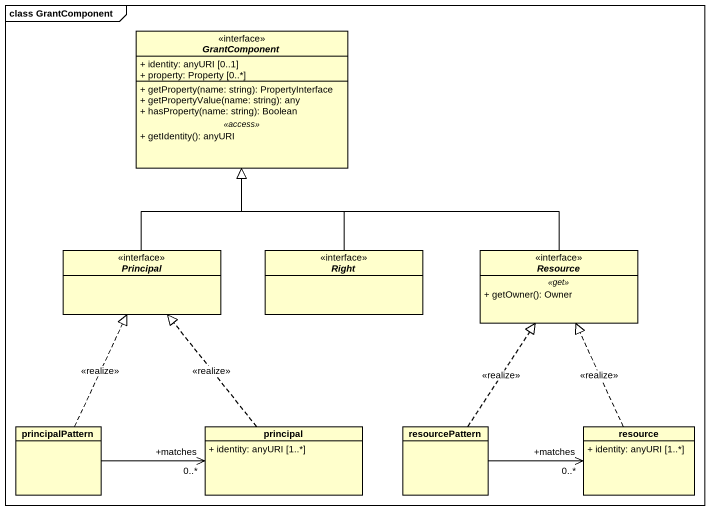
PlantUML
@startuml
mainframe class GrantComponent
hide circle
hide empty members
skinparam classAttributeIconSize 0
interface GrantComponent {
  + identity: anyURI [0..1]
  + property: Property [0..*]
  --
  + getProperty(name: string): PropertyInterface
  + getPropertyValue(name: string): any
  + hasProperty(name: string): Boolean
  .. <<access>> ..
  + getIdentity(): anyURI
}
interface Principal
interface "Right" as Right_
interface Resource {
  .. <<get>> ..
  + getOwner(): Owner
}
class principalPattern
class principal {
  + identity: anyURI [1..*]
}
class resourcePattern
class resource {
  + identity: anyURI [1..*]
}
Principal -up-|> GrantComponent
Right_ -up-|> GrantComponent
Resource -left-|> GrantComponent
principalPattern .up.|> Principal : <<realize>>
principalPattern -right-> "+matches\n0..*" principal
principal .up.|> Principal : <<realize>>
resourcePattern .up.|> Resource : <<realize>>
resourcePattern -right-> "+matches\n0..*" resource
resource .up.|> Resource : <<realize>>
@enduml
